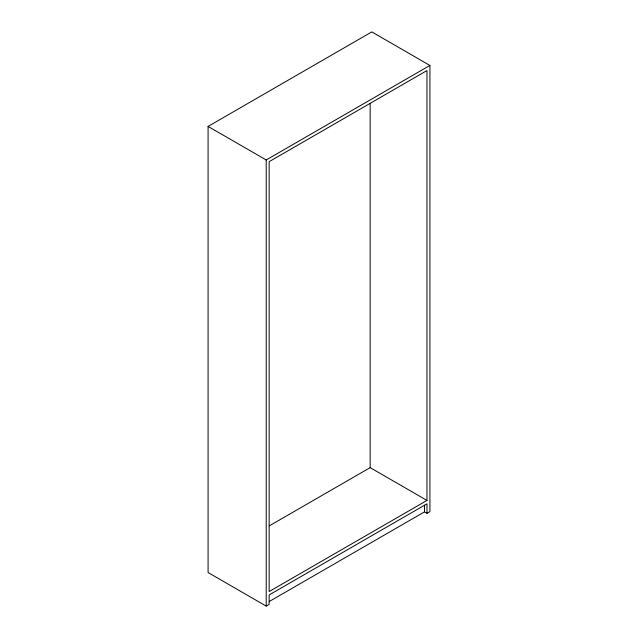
<?xml version="1.0" encoding="UTF-8"?>
<svg xmlns="http://www.w3.org/2000/svg" width="638" height="638" viewBox="0 0 638 638"><rect width="100%" height="100%" fill="white"/><g stroke="black" fill="none" stroke-linecap="round" stroke-linejoin="round"><path stroke-width="0.96" d="M426.966 513.287L426.966 503.829L269.148 594.943L269.148 604.401L266.206 606.1L208.084 572.549L208.084 126.42L371.794 31.9L429.916 65.451L429.916 511.58L426.966 513.287L424.509 511.867L269.284 601.49M208.084 126.42L266.206 159.971L429.916 65.451M269.26 525.887L370.16 467.63L426.966 500.431L426.966 70.555L269.148 161.669L269.148 591.546L426.966 500.431M424.509 505.248L424.509 511.867M370.16 103.436L370.16 467.63M266.206 159.971L266.206 606.1"/></g></svg>
